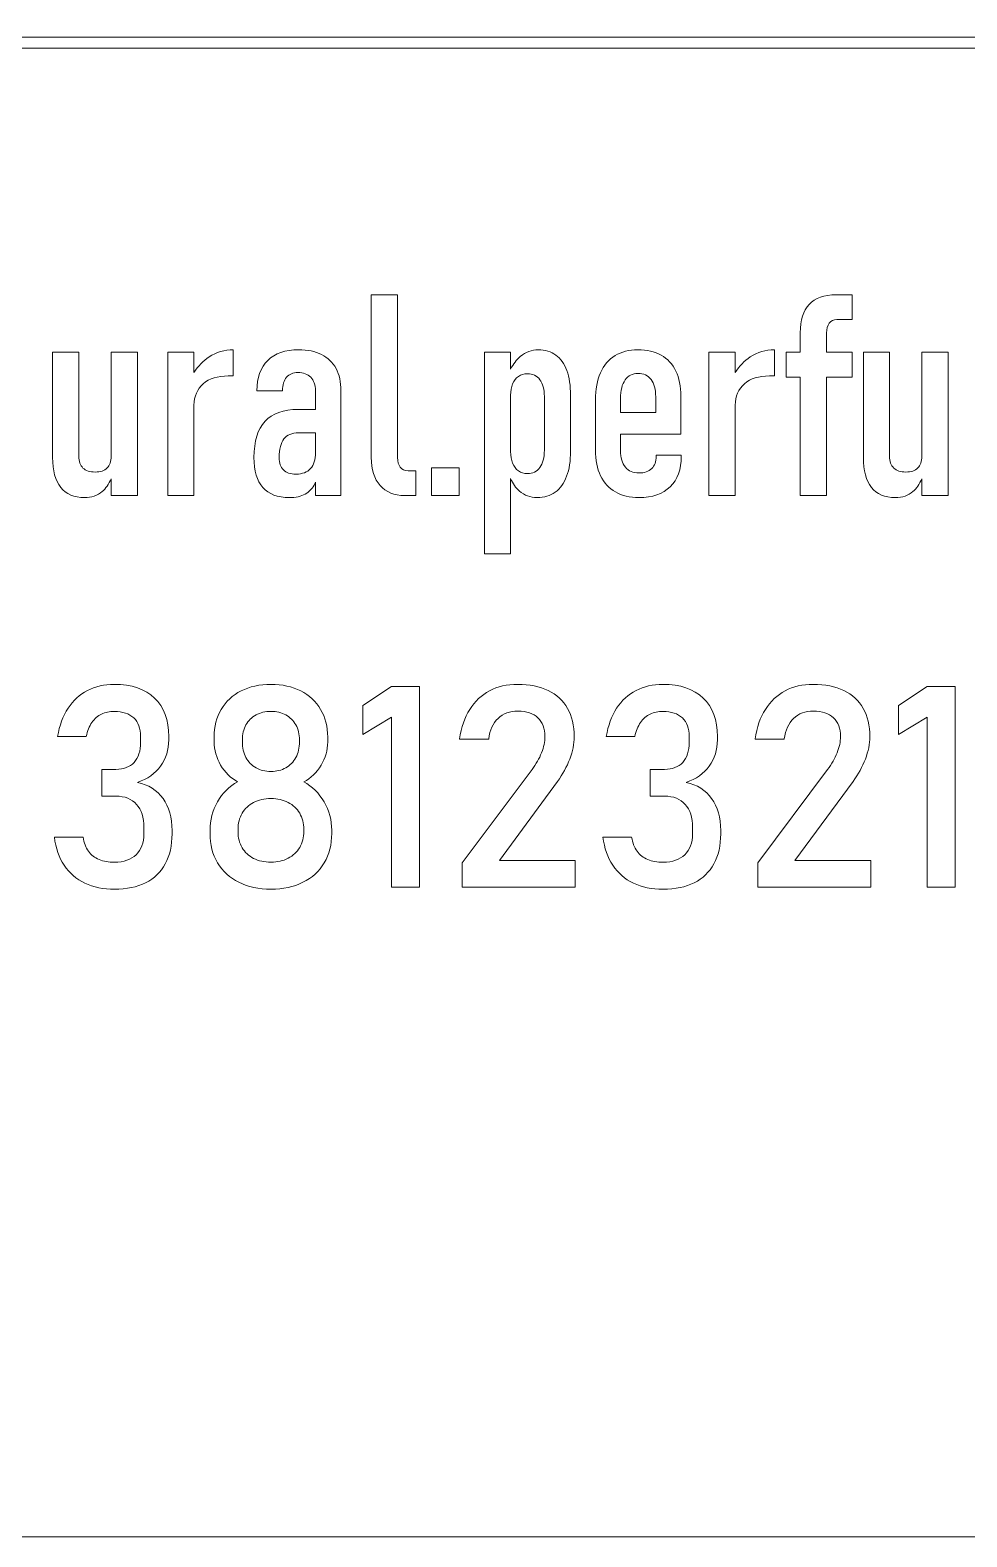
# Model space of a CAD drawing. Header units: millimetres. Extents: x -20 to 20, y -20 to 20.
# Drawn here: x 1.52 to 11.68, y -20 to -3.65 of the extents above; entities that cross this region are included whole.
import ezdxf

# ---------------------------------------------------------------- set-up
doc = ezdxf.new("R2010")
doc.units = ezdxf.units.MM
doc.header["$MEASUREMENT"] = 0
doc.layers.add('Layer 1', color=7, linetype='Continuous')

msp = doc.modelspace()

# ---------------------------------------------------------------- linework, layer by layer
at = {"layer": 'Layer 1', "color": 250, "lineweight": 9}
for points, knots in [([(17, 20), (17, 20), (-17, 20), (-17, 20), (-18.6523, 20), (-20, 18.6523), (-20, 17), (-20, 17), (-20, -17), (-20, -17), (-20, -18.6523), (-18.6523, -20), (-17, -20), (-17, -20), (17, -20), (17, -20), (18.6523, -20), (20, -18.6523), (20, -17), (20, -17), (20, 17), (20, 17), (20, 18.6523), (18.6523, 20), (17, 20)], [0, 0, 0, 0, 0.125, 0.125, 0.125, 0.25, 0.25, 0.25, 0.375, 0.375, 0.375, 0.5, 0.5, 0.5, 0.625, 0.625, 0.625, 0.75, 0.75, 0.75, 0.875, 0.875, 0.875, 1, 1, 1, 1]), ([(-8.4018, -3.8484), (-8.4348, -3.8484), (-8.4615, -3.8216), (-8.4615, -3.7887), (-8.4615, -3.7557), (-8.4348, -3.729), (-8.4018, -3.729), (-8.4018, -3.729), (17.0655, -3.729), (17.0655, -3.729), (17.0985, -3.729), (17.1252, -3.7557), (17.1252, -3.7887), (17.1252, -3.8216), (17.0985, -3.8484), (17.0655, -3.8484), (17.0655, -3.8484), (-8.4018, -3.8484), (-8.4018, -3.8484)], [0, 0, 0, 0, 0.1666667, 0.1666667, 0.1666667, 0.3333333, 0.3333333, 0.3333333, 0.5, 0.5, 0.5, 0.6666667, 0.6666667, 0.6666667, 0.8333333, 0.8333333, 0.8333333, 1, 1, 1, 1]), ([(5.5049, -8.2903), (5.5049, -8.3353), (5.5147, -8.3705), (5.5341, -8.3951), (5.5535, -8.4201), (5.5816, -8.4329), (5.6189, -8.4329), (5.6189, -8.4329), (5.7043, -8.4329), (5.7043, -8.4329), (5.7043, -8.4329), (5.7043, -8.7023), (5.7043, -8.7023), (5.7043, -8.7023), (5.5842, -8.7023), (5.5842, -8.7023), (5.4686, -8.7023), (5.3787, -8.6665), (5.3153, -8.5944), (5.2519, -8.5224), (5.2202, -8.4211), (5.2202, -8.2903), (5.2202, -8.2903), (5.2202, -6.5246), (5.2202, -6.5246), (5.2202, -6.5246), (5.5049, -6.5246), (5.5049, -6.5246), (5.5049, -6.5246), (5.5049, -8.2903), (5.5049, -8.2903)], [0, 0, 0, 0, 0.1, 0.1, 0.1, 0.2, 0.2, 0.2, 0.3, 0.3, 0.3, 0.4, 0.4, 0.4, 0.5, 0.5, 0.5, 0.6, 0.6, 0.6, 0.7, 0.7, 0.7, 0.8, 0.8, 0.8, 0.9, 0.9, 0.9, 1, 1, 1, 1]), ([(9.8741, -6.9366), (9.8741, -6.8006), (9.9063, -6.6984), (9.9708, -6.6289), (10.0352, -6.5593), (10.1323, -6.5246), (10.2621, -6.5246), (10.2621, -6.5246), (10.4385, -6.5246), (10.4385, -6.5246), (10.4385, -6.5246), (10.4385, -6.7945), (10.4385, -6.7945), (10.4385, -6.7945), (10.2708, -6.7945), (10.2708, -6.7945), (10.235, -6.7945), (10.2074, -6.8073), (10.1875, -6.8334), (10.1681, -6.8594), (10.1584, -6.8942), (10.1584, -6.9381), (10.1584, -6.9381), (10.1584, -7.1477), (10.1584, -7.1477), (10.1584, -7.1477), (10.4385, -7.1477), (10.4385, -7.1477), (10.4385, -7.1477), (10.4385, -7.4171), (10.4385, -7.4171), (10.4385, -7.4171), (10.1584, -7.4171), (10.1584, -7.4171), (10.1584, -7.4171), (10.1584, -8.7023), (10.1584, -8.7023), (10.1584, -8.7023), (9.8741, -8.7023), (9.8741, -8.7023), (9.8741, -8.7023), (9.8741, -7.4171), (9.8741, -7.4171), (9.8741, -7.4171), (9.7213, -7.4171), (9.7213, -7.4171), (9.7213, -7.4171), (9.7213, -7.1477), (9.7213, -7.1477), (9.7213, -7.1477), (9.8741, -7.1477), (9.8741, -7.1477), (9.8741, -7.1477), (9.8741, -6.9366), (9.8741, -6.9366)], [0, 0, 0, 0, 0.0555556, 0.0555556, 0.0555556, 0.1111111, 0.1111111, 0.1111111, 0.1666667, 0.1666667, 0.1666667, 0.2222222, 0.2222222, 0.2222222, 0.2777778, 0.2777778, 0.2777778, 0.3333333, 0.3333333, 0.3333333, 0.3888889, 0.3888889, 0.3888889, 0.4444444, 0.4444444, 0.4444444, 0.5, 0.5, 0.5, 0.5555556, 0.5555556, 0.5555556, 0.6111111, 0.6111111, 0.6111111, 0.6666667, 0.6666667, 0.6666667, 0.7222222, 0.7222222, 0.7222222, 0.7777778, 0.7777778, 0.7777778, 0.8333333, 0.8333333, 0.8333333, 0.8888889, 0.8888889, 0.8888889, 0.9444444, 0.9444444, 0.9444444, 1, 1, 1, 1]), ([(2.3973, -7.1477), (2.3973, -7.1477), (2.6821, -7.1477), (2.6821, -7.1477), (2.6821, -7.1477), (2.6821, -8.7023), (2.6821, -8.7023), (2.6821, -8.7023), (2.3973, -8.7023), (2.3973, -8.7023), (2.3973, -8.7023), (2.3973, -8.52), (2.3973, -8.52), (2.3719, -8.5798), (2.3395, -8.6265), (2.3002, -8.6599), (2.2491, -8.7028), (2.1857, -8.7248), (2.11, -8.7248), (1.995, -8.7248), (1.9086, -8.688), (1.8503, -8.6139), (1.7915, -8.5402), (1.7624, -8.4319), (1.7624, -8.2887), (1.7624, -8.2887), (1.7624, -7.1477), (1.7624, -7.1477), (1.7624, -7.1477), (2.0471, -7.1477), (2.0471, -7.1477), (2.0471, -7.1477), (2.0471, -8.277), (2.0471, -8.277), (2.0471, -8.3327), (2.062, -8.3751), (2.0921, -8.4043), (2.1218, -8.4334), (2.1657, -8.4477), (2.224, -8.4477), (2.2818, -8.4477), (2.3252, -8.4329), (2.3539, -8.4038), (2.3821, -8.375), (2.3964, -8.3324), (2.3973, -8.2763), (2.3973, -8.2763), (2.3973, -8.2735), (2.3973, -8.2735), (2.3973, -8.2735), (2.3973, -8.2708), (2.3973, -8.2708), (2.3973, -8.2708), (2.3973, -7.1477), (2.3973, -7.1477)], [0, 0, 0, 0, 0.0555556, 0.0555556, 0.0555556, 0.1111111, 0.1111111, 0.1111111, 0.1666667, 0.1666667, 0.1666667, 0.2222222, 0.2222222, 0.2222222, 0.2777778, 0.2777778, 0.2777778, 0.3333333, 0.3333333, 0.3333333, 0.3888889, 0.3888889, 0.3888889, 0.4444444, 0.4444444, 0.4444444, 0.5, 0.5, 0.5, 0.5555556, 0.5555556, 0.5555556, 0.6111111, 0.6111111, 0.6111111, 0.6666667, 0.6666667, 0.6666667, 0.7222222, 0.7222222, 0.7222222, 0.7777778, 0.7777778, 0.7777778, 0.8333333, 0.8333333, 0.8333333, 0.8888889, 0.8888889, 0.8888889, 0.9444444, 0.9444444, 0.9444444, 1, 1, 1, 1]), ([(3.0113, -7.1477), (3.0113, -7.1477), (3.296, -7.1477), (3.296, -7.1477), (3.296, -7.1477), (3.296, -7.3661), (3.296, -7.3661), (3.3415, -7.2973), (3.396, -7.2417), (3.4601, -7.1994), (3.5394, -7.1472), (3.6268, -7.1206), (3.7229, -7.1206), (3.7229, -7.1206), (3.7229, -7.1206), (3.7229, -7.1206), (3.7229, -7.1206), (3.7229, -7.4054), (3.7229, -7.4054), (3.7157, -7.4054), (3.7081, -7.4054), (3.6994, -7.4054), (3.6912, -7.4054), (3.681, -7.4054), (3.6687, -7.4054), (3.5532, -7.4054), (3.4627, -7.4335), (3.3973, -7.4897), (3.3318, -7.5465), (3.2981, -7.6242), (3.296, -7.7228), (3.296, -7.7228), (3.296, -8.7023), (3.296, -8.7023), (3.296, -8.7023), (3.0113, -8.7023), (3.0113, -8.7023), (3.0113, -8.7023), (3.0113, -7.1477), (3.0113, -7.1477)], [0, 0, 0, 0, 0.0769231, 0.0769231, 0.0769231, 0.1538462, 0.1538462, 0.1538462, 0.2307692, 0.2307692, 0.2307692, 0.3076923, 0.3076923, 0.3076923, 0.3846154, 0.3846154, 0.3846154, 0.4615385, 0.4615385, 0.4615385, 0.5384615, 0.5384615, 0.5384615, 0.6153846, 0.6153846, 0.6153846, 0.6923077, 0.6923077, 0.6923077, 0.7692308, 0.7692308, 0.7692308, 0.8461538, 0.8461538, 0.8461538, 0.9230769, 0.9230769, 0.9230769, 1, 1, 1, 1]), ([(4.6139, -7.5654), (4.6139, -7.5025), (4.597, -7.4539), (4.5638, -7.4197), (4.5301, -7.3849), (4.4836, -7.3681), (4.4238, -7.3681), (4.3706, -7.3681), (4.3297, -7.3849), (4.3, -7.4197), (4.2709, -7.4539), (4.2561, -7.5025), (4.2561, -7.5654), (4.2561, -7.5654), (3.979, -7.5654), (3.979, -7.5654), (3.979, -7.4238), (4.0184, -7.3144), (4.0971, -7.2367), (4.1763, -7.1595), (4.2873, -7.1206), (4.4314, -7.1206), (4.528, -7.1206), (4.6109, -7.138), (4.6799, -7.1733), (4.7489, -7.2081), (4.801, -7.2587), (4.8373, -7.3251), (4.8731, -7.3916), (4.891, -7.4718), (4.891, -7.5654), (4.891, -7.5654), (4.891, -8.7023), (4.891, -8.7023), (4.891, -8.7023), (4.6139, -8.7023), (4.6139, -8.7023), (4.6139, -8.7023), (4.6139, -8.5586), (4.6139, -8.5586), (4.6139, -8.5586), (4.6088, -8.5704), (4.6088, -8.5704), (4.5853, -8.6226), (4.5505, -8.6609), (4.504, -8.6865), (4.4575, -8.712), (4.3997, -8.7248), (4.3307, -8.7248), (4.2029, -8.7248), (4.1073, -8.6885), (4.0434, -8.6164), (3.9795, -8.5438), (3.9473, -8.4349), (3.9473, -8.2887), (3.9473, -8.1144), (3.9872, -7.9836), (4.0674, -7.8972), (4.1472, -7.8108), (4.2673, -7.7678), (4.4284, -7.7678), (4.4284, -7.7678), (4.6139, -7.7678), (4.6139, -7.7678), (4.6139, -7.7678), (4.6139, -7.5654), (4.6139, -7.5654)], [0, 0, 0, 0, 0.0454545, 0.0454545, 0.0454545, 0.0909091, 0.0909091, 0.0909091, 0.1363636, 0.1363636, 0.1363636, 0.1818182, 0.1818182, 0.1818182, 0.2272727, 0.2272727, 0.2272727, 0.2727273, 0.2727273, 0.2727273, 0.3181818, 0.3181818, 0.3181818, 0.3636364, 0.3636364, 0.3636364, 0.4090909, 0.4090909, 0.4090909, 0.4545455, 0.4545455, 0.4545455, 0.5, 0.5, 0.5, 0.5454545, 0.5454545, 0.5454545, 0.5909091, 0.5909091, 0.5909091, 0.6363636, 0.6363636, 0.6363636, 0.6818182, 0.6818182, 0.6818182, 0.7272727, 0.7272727, 0.7272727, 0.7727273, 0.7727273, 0.7727273, 0.8181818, 0.8181818, 0.8181818, 0.8636364, 0.8636364, 0.8636364, 0.9090909, 0.9090909, 0.9090909, 0.9545455, 0.9545455, 0.9545455, 1, 1, 1, 1]), ([(6.4471, -7.1477), (6.4471, -7.1477), (6.7318, -7.1477), (6.7318, -7.1477), (6.7318, -7.1477), (6.7318, -7.3311), (6.7318, -7.3311), (6.7601, -7.2753), (6.795, -7.2299), (6.8366, -7.1948), (6.8954, -7.1457), (6.9609, -7.1206), (7.0329, -7.1206), (7.1066, -7.1206), (7.1699, -7.1401), (7.2221, -7.1784), (7.2747, -7.2168), (7.3146, -7.273), (7.3412, -7.3471), (7.3683, -7.4207), (7.3816, -7.5102), (7.3816, -7.615), (7.3816, -7.615), (7.3816, -8.2218), (7.3816, -8.2218), (7.3816, -8.3276), (7.3678, -8.4181), (7.3392, -8.4932), (7.3105, -8.5689), (7.2696, -8.6261), (7.2154, -8.6655), (7.1618, -8.7049), (7.0963, -8.7248), (7.0191, -8.7248), (6.9455, -8.7248), (6.8811, -8.7013), (6.8269, -8.6542), (6.7863, -8.6193), (6.7548, -8.5747), (6.7318, -8.5195), (6.7318, -8.5195), (6.7318, -9.3341), (6.7318, -9.3341), (6.7318, -9.3341), (6.4471, -9.3341), (6.4471, -9.3341), (6.4471, -9.3341), (6.4471, -7.1477), (6.4471, -7.1477)], [0, 0, 0, 0, 0.0625, 0.0625, 0.0625, 0.125, 0.125, 0.125, 0.1875, 0.1875, 0.1875, 0.25, 0.25, 0.25, 0.3125, 0.3125, 0.3125, 0.375, 0.375, 0.375, 0.4375, 0.4375, 0.4375, 0.5, 0.5, 0.5, 0.5625, 0.5625, 0.5625, 0.625, 0.625, 0.625, 0.6875, 0.6875, 0.6875, 0.75, 0.75, 0.75, 0.8125, 0.8125, 0.8125, 0.875, 0.875, 0.875, 0.9375, 0.9375, 0.9375, 1, 1, 1, 1]), ([(8.1243, -8.7248), (8.0246, -8.7248), (7.9398, -8.7043), (7.8692, -8.664), (7.7987, -8.6236), (7.745, -8.5648), (7.7077, -8.4881), (7.6699, -8.4114), (7.6515, -8.3184), (7.6515, -8.2095), (7.6515, -8.2095), (7.6515, -7.6661), (7.6515, -7.6661), (7.6515, -7.5511), (7.6693, -7.4529), (7.7062, -7.3711), (7.7425, -7.2888), (7.7951, -7.227), (7.8641, -7.1845), (7.9326, -7.1421), (8.0159, -7.1206), (8.1126, -7.1206), (8.2102, -7.1206), (8.294, -7.1406), (8.3641, -7.1799), (8.4341, -7.2193), (8.4873, -7.2766), (8.5236, -7.3522), (8.5604, -7.4274), (8.5783, -7.5189), (8.5783, -7.6257), (8.5783, -7.6257), (8.5783, -8.0357), (8.5783, -8.0357), (8.5783, -8.0357), (7.9239, -8.0357), (7.9239, -8.0357), (7.9239, -8.0357), (7.9239, -8.2172), (7.9239, -8.2172), (7.9239, -8.2928), (7.9413, -8.3521), (7.9761, -8.3946), (8.0113, -8.437), (8.0604, -8.4579), (8.1243, -8.4579), (8.1836, -8.4579), (8.2291, -8.4426), (8.2618, -8.4109), (8.294, -8.3797), (8.3104, -8.3347), (8.3104, -8.277), (8.3104, -8.277), (8.3104, -8.2662), (8.3104, -8.2662), (8.3104, -8.2662), (8.5829, -8.2662), (8.5829, -8.2662), (8.5829, -8.2662), (8.5829, -8.277), (8.5829, -8.277), (8.5829, -8.4196), (8.543, -8.53), (8.4632, -8.6077), (8.383, -8.6859), (8.2705, -8.7248), (8.1243, -8.7248)], [0, 0, 0, 0, 0.0454545, 0.0454545, 0.0454545, 0.0909091, 0.0909091, 0.0909091, 0.1363636, 0.1363636, 0.1363636, 0.1818182, 0.1818182, 0.1818182, 0.2272727, 0.2272727, 0.2272727, 0.2727273, 0.2727273, 0.2727273, 0.3181818, 0.3181818, 0.3181818, 0.3636364, 0.3636364, 0.3636364, 0.4090909, 0.4090909, 0.4090909, 0.4545455, 0.4545455, 0.4545455, 0.5, 0.5, 0.5, 0.5454545, 0.5454545, 0.5454545, 0.5909091, 0.5909091, 0.5909091, 0.6363636, 0.6363636, 0.6363636, 0.6818182, 0.6818182, 0.6818182, 0.7272727, 0.7272727, 0.7272727, 0.7727273, 0.7727273, 0.7727273, 0.8181818, 0.8181818, 0.8181818, 0.8636364, 0.8636364, 0.8636364, 0.9090909, 0.9090909, 0.9090909, 0.9545455, 0.9545455, 0.9545455, 1, 1, 1, 1]), ([(8.8824, -7.1477), (8.8824, -7.1477), (9.1671, -7.1477), (9.1671, -7.1477), (9.1671, -7.1477), (9.1671, -7.3661), (9.1671, -7.3661), (9.2126, -7.2973), (9.2671, -7.2417), (9.3312, -7.1994), (9.4105, -7.1472), (9.4979, -7.1206), (9.594, -7.1206), (9.594, -7.1206), (9.594, -7.1206), (9.594, -7.1206), (9.594, -7.1206), (9.594, -7.4054), (9.594, -7.4054), (9.5868, -7.4054), (9.5792, -7.4054), (9.5705, -7.4054), (9.5623, -7.4054), (9.5521, -7.4054), (9.5398, -7.4054), (9.4243, -7.4054), (9.3338, -7.4335), (9.2684, -7.4897), (9.2029, -7.5465), (9.1692, -7.6242), (9.1671, -7.7228), (9.1671, -7.7228), (9.1671, -8.7023), (9.1671, -8.7023), (9.1671, -8.7023), (8.8824, -8.7023), (8.8824, -8.7023), (8.8824, -8.7023), (8.8824, -7.1477), (8.8824, -7.1477)], [0, 0, 0, 0, 0.0769231, 0.0769231, 0.0769231, 0.1538462, 0.1538462, 0.1538462, 0.2307692, 0.2307692, 0.2307692, 0.3076923, 0.3076923, 0.3076923, 0.3846154, 0.3846154, 0.3846154, 0.4615385, 0.4615385, 0.4615385, 0.5384615, 0.5384615, 0.5384615, 0.6153846, 0.6153846, 0.6153846, 0.6923077, 0.6923077, 0.6923077, 0.7692308, 0.7692308, 0.7692308, 0.8461538, 0.8461538, 0.8461538, 0.9230769, 0.9230769, 0.9230769, 1, 1, 1, 1]), ([(11.193, -7.1477), (11.193, -7.1477), (11.4778, -7.1477), (11.4778, -7.1477), (11.4778, -7.1477), (11.4778, -8.7023), (11.4778, -8.7023), (11.4778, -8.7023), (11.193, -8.7023), (11.193, -8.7023), (11.193, -8.7023), (11.193, -8.52), (11.193, -8.52), (11.1676, -8.5798), (11.1352, -8.6265), (11.0959, -8.6599), (11.0448, -8.7028), (10.9814, -8.7248), (10.9057, -8.7248), (10.7907, -8.7248), (10.7043, -8.688), (10.646, -8.6139), (10.5872, -8.5402), (10.5581, -8.4319), (10.5581, -8.2887), (10.5581, -8.2887), (10.5581, -7.1477), (10.5581, -7.1477), (10.5581, -7.1477), (10.8428, -7.1477), (10.8428, -7.1477), (10.8428, -7.1477), (10.8428, -8.277), (10.8428, -8.277), (10.8428, -8.3327), (10.8577, -8.3751), (10.8878, -8.4043), (10.9175, -8.4334), (10.9614, -8.4477), (11.0197, -8.4477), (11.0775, -8.4477), (11.1209, -8.4329), (11.1496, -8.4038), (11.1778, -8.375), (11.1921, -8.3324), (11.193, -8.2763), (11.193, -8.2763), (11.193, -8.2735), (11.193, -8.2735), (11.193, -8.2735), (11.193, -8.2708), (11.193, -8.2708), (11.193, -8.2708), (11.193, -7.1477), (11.193, -7.1477)], [0, 0, 0, 0, 0.0555556, 0.0555556, 0.0555556, 0.1111111, 0.1111111, 0.1111111, 0.1666667, 0.1666667, 0.1666667, 0.2222222, 0.2222222, 0.2222222, 0.2777778, 0.2777778, 0.2777778, 0.3333333, 0.3333333, 0.3333333, 0.3888889, 0.3888889, 0.3888889, 0.4444444, 0.4444444, 0.4444444, 0.5, 0.5, 0.5, 0.5555556, 0.5555556, 0.5555556, 0.6111111, 0.6111111, 0.6111111, 0.6666667, 0.6666667, 0.6666667, 0.7222222, 0.7222222, 0.7222222, 0.7777778, 0.7777778, 0.7777778, 0.8333333, 0.8333333, 0.8333333, 0.8888889, 0.8888889, 0.8888889, 0.9444444, 0.9444444, 0.9444444, 1, 1, 1, 1]), ([(6.7318, -7.6141), (6.7318, -7.6141), (6.7318, -7.6164), (6.7318, -7.6164), (6.7318, -7.6164), (6.7318, -7.6188), (6.7318, -7.6188), (6.7318, -7.6188), (6.7318, -7.6211), (6.7318, -7.6211), (6.7318, -7.6211), (6.7318, -8.2172), (6.7318, -8.2172), (6.7318, -8.2172), (6.7318, -8.2196), (6.7318, -8.2196), (6.7318, -8.2196), (6.7318, -8.222), (6.7318, -8.222), (6.7318, -8.222), (6.7318, -8.2244), (6.7318, -8.2244), (6.7324, -8.273), (6.7396, -8.3151), (6.7533, -8.3506), (6.7681, -8.3874), (6.7891, -8.4155), (6.8162, -8.4349), (6.8438, -8.4544), (6.8765, -8.4641), (6.9143, -8.4641), (6.9716, -8.4641), (7.0161, -8.4421), (7.0488, -8.3976), (7.081, -8.3532), (7.0974, -8.2908), (7.0974, -8.211), (7.0974, -8.211), (7.0974, -7.6267), (7.0974, -7.6267), (7.0974, -7.5501), (7.081, -7.4897), (7.0488, -7.4463), (7.0161, -7.4028), (6.9716, -7.3814), (6.9143, -7.3814), (6.8765, -7.3814), (6.8438, -7.3911), (6.8162, -7.41), (6.7891, -7.4289), (6.7681, -7.456), (6.7533, -7.4923), (6.7397, -7.5264), (6.7325, -7.567), (6.7318, -7.6141)], [0, 0, 0, 0, 0.0555556, 0.0555556, 0.0555556, 0.1111111, 0.1111111, 0.1111111, 0.1666667, 0.1666667, 0.1666667, 0.2222222, 0.2222222, 0.2222222, 0.2777778, 0.2777778, 0.2777778, 0.3333333, 0.3333333, 0.3333333, 0.3888889, 0.3888889, 0.3888889, 0.4444444, 0.4444444, 0.4444444, 0.5, 0.5, 0.5, 0.5555556, 0.5555556, 0.5555556, 0.6111111, 0.6111111, 0.6111111, 0.6666667, 0.6666667, 0.6666667, 0.7222222, 0.7222222, 0.7222222, 0.7777778, 0.7777778, 0.7777778, 0.8333333, 0.8333333, 0.8333333, 0.8888889, 0.8888889, 0.8888889, 0.9444444, 0.9444444, 0.9444444, 1, 1, 1, 1]), ([(7.9239, -7.8005), (7.9239, -7.8005), (8.3058, -7.8005), (8.3058, -7.8005), (8.3058, -7.8005), (8.3058, -7.6313), (8.3058, -7.6313), (8.3058, -7.5506), (8.2889, -7.4882), (8.2557, -7.4442), (8.222, -7.4003), (8.1744, -7.3783), (8.1126, -7.3783), (8.0527, -7.3783), (8.0062, -7.4018), (7.9735, -7.4488), (7.9403, -7.4959), (7.9239, -7.5628), (7.9239, -7.6492), (7.9239, -7.6492), (7.9239, -7.8005), (7.9239, -7.8005)], [0, 0, 0, 0, 0.1428571, 0.1428571, 0.1428571, 0.2857143, 0.2857143, 0.2857143, 0.4285714, 0.4285714, 0.4285714, 0.5714286, 0.5714286, 0.5714286, 0.7142857, 0.7142857, 0.7142857, 0.8571429, 0.8571429, 0.8571429, 1, 1, 1, 1]), ([(4.6139, -8.2372), (4.6139, -8.2372), (4.6139, -8.2335), (4.6139, -8.2335), (4.6139, -8.2335), (4.6139, -8.0224), (4.6139, -8.0224), (4.6139, -8.0224), (4.4299, -8.0224), (4.4299, -8.0224), (4.3599, -8.0224), (4.3072, -8.0444), (4.2724, -8.0889), (4.2377, -8.1333), (4.2203, -8.2003), (4.2203, -8.2887), (4.2203, -8.3501), (4.2351, -8.3951), (4.2658, -8.4252), (4.296, -8.4554), (4.342, -8.4702), (4.4028, -8.4702), (4.4738, -8.4702), (4.5265, -8.4503), (4.5613, -8.4109), (4.5959, -8.3722), (4.6134, -8.3141), (4.6139, -8.2372)], [0, 0, 0, 0, 0.1111111, 0.1111111, 0.1111111, 0.2222222, 0.2222222, 0.2222222, 0.3333333, 0.3333333, 0.3333333, 0.4444444, 0.4444444, 0.4444444, 0.5555556, 0.5555556, 0.5555556, 0.6666667, 0.6666667, 0.6666667, 0.7777778, 0.7777778, 0.7777778, 0.8888889, 0.8888889, 0.8888889, 1, 1, 1, 1]), ([(5.8735, -8.4027), (5.8735, -8.4027), (6.1731, -8.4027), (6.1731, -8.4027), (6.1731, -8.4027), (6.1731, -8.7023), (6.1731, -8.7023), (6.1731, -8.7023), (5.8735, -8.7023), (5.8735, -8.7023), (5.8735, -8.7023), (5.8735, -8.4027), (5.8735, -8.4027)], [0, 0, 0, 0, 0.25, 0.25, 0.25, 0.5, 0.5, 0.5, 0.75, 0.75, 0.75, 1, 1, 1, 1]), ([(2.4342, -12.9739), (2.3125, -12.9739), (2.2051, -12.9514), (2.1121, -12.9074), (2.0191, -12.863), (1.9444, -12.7986), (1.8882, -12.7142), (1.832, -12.6299), (1.7962, -12.5281), (1.7814, -12.409), (1.7814, -12.409), (2.0927, -12.409), (2.0927, -12.409), (2.1019, -12.4714), (2.1213, -12.522), (2.151, -12.5619), (2.1811, -12.6017), (2.22, -12.6319), (2.267, -12.6513), (2.3145, -12.6708), (2.3703, -12.6805), (2.4342, -12.6805), (2.5349, -12.6805), (2.6136, -12.6534), (2.6693, -12.5997), (2.725, -12.5455), (2.7531, -12.4698), (2.7531, -12.3717), (2.7531, -12.3717), (2.7531, -12.3058), (2.7531, -12.3058), (2.7531, -12.1969), (2.7266, -12.113), (2.6739, -12.0537), (2.6207, -11.9939), (2.5461, -11.9643), (2.449, -11.9643), (2.449, -11.9643), (2.2951, -11.9643), (2.2951, -11.9643), (2.2951, -11.9643), (2.2951, -11.6739), (2.2951, -11.6739), (2.2951, -11.6739), (2.449, -11.6739), (2.449, -11.6739), (2.5338, -11.6739), (2.5998, -11.6484), (2.6468, -11.5977), (2.6938, -11.5466), (2.7174, -11.4745), (2.7174, -11.382), (2.7174, -11.382), (2.7174, -11.3145), (2.7174, -11.3145), (2.7174, -11.2287), (2.6923, -11.1622), (2.6432, -11.1152), (2.5937, -11.0681), (2.5236, -11.0451), (2.4326, -11.0451), (2.381, -11.0451), (2.3345, -11.0548), (2.2936, -11.0743), (2.2527, -11.0937), (2.2179, -11.1233), (2.1893, -11.1637), (2.1607, -11.2046), (2.1402, -11.2552), (2.1269, -11.3161), (2.1269, -11.3161), (1.8171, -11.3161), (1.8171, -11.3161), (1.8371, -11.197), (1.8749, -11.0952), (1.9301, -11.0104), (1.9858, -10.9255), (2.0559, -10.8611), (2.1407, -10.8171), (2.2256, -10.7732), (2.3227, -10.7512), (2.4326, -10.7512), (2.6202, -10.7512), (2.7654, -10.8008), (2.8687, -10.8994), (2.9714, -10.9986), (3.0226, -11.1377), (3.0226, -11.3176), (3.0226, -11.3176), (3.0226, -11.3534), (3.0226, -11.3534), (3.0226, -11.4623), (2.9934, -11.5568), (2.9346, -11.6381), (2.8753, -11.7189), (2.792, -11.7777), (2.6841, -11.8145), (2.8032, -11.8406), (2.8953, -11.8988), (2.9607, -11.9898), (3.0261, -12.0808), (3.0588, -12.1964), (3.0588, -12.3374), (3.0588, -12.3374), (3.0588, -12.3732), (3.0588, -12.3732), (3.0588, -12.5), (3.0343, -12.6084), (2.9852, -12.6984), (2.9362, -12.7883), (2.8651, -12.8563), (2.7721, -12.9033), (2.6785, -12.9504), (2.566, -12.9739), (2.4342, -12.9739)], [0, 0, 0, 0, 0.0263158, 0.0263158, 0.0263158, 0.0526316, 0.0526316, 0.0526316, 0.0789474, 0.0789474, 0.0789474, 0.1052632, 0.1052632, 0.1052632, 0.1315789, 0.1315789, 0.1315789, 0.1578947, 0.1578947, 0.1578947, 0.1842105, 0.1842105, 0.1842105, 0.2105263, 0.2105263, 0.2105263, 0.2368421, 0.2368421, 0.2368421, 0.2631579, 0.2631579, 0.2631579, 0.2894737, 0.2894737, 0.2894737, 0.3157895, 0.3157895, 0.3157895, 0.3421053, 0.3421053, 0.3421053, 0.3684211, 0.3684211, 0.3684211, 0.3947368, 0.3947368, 0.3947368, 0.4210526, 0.4210526, 0.4210526, 0.4473684, 0.4473684, 0.4473684, 0.4736842, 0.4736842, 0.4736842, 0.5, 0.5, 0.5, 0.5263158, 0.5263158, 0.5263158, 0.5526316, 0.5526316, 0.5526316, 0.5789474, 0.5789474, 0.5789474, 0.6052632, 0.6052632, 0.6052632, 0.6315789, 0.6315789, 0.6315789, 0.6578947, 0.6578947, 0.6578947, 0.6842105, 0.6842105, 0.6842105, 0.7105263, 0.7105263, 0.7105263, 0.7368421, 0.7368421, 0.7368421, 0.7631579, 0.7631579, 0.7631579, 0.7894737, 0.7894737, 0.7894737, 0.8157895, 0.8157895, 0.8157895, 0.8421053, 0.8421053, 0.8421053, 0.8684211, 0.8684211, 0.8684211, 0.8947368, 0.8947368, 0.8947368, 0.9210526, 0.9210526, 0.9210526, 0.9473684, 0.9473684, 0.9473684, 0.9736842, 0.9736842, 0.9736842, 1, 1, 1, 1]), ([(4.1313, -12.9739), (3.9994, -12.9739), (3.8834, -12.9488), (3.7837, -12.8987), (3.684, -12.8492), (3.6068, -12.7786), (3.5521, -12.6871), (3.4979, -12.5956), (3.4708, -12.4898), (3.4708, -12.3686), (3.4708, -12.3686), (3.4708, -12.3328), (3.4708, -12.3328), (3.4708, -12.224), (3.4979, -12.1217), (3.5521, -12.0256), (3.6068, -11.93), (3.6794, -11.8574), (3.7699, -11.8089), (3.6932, -11.7669), (3.6314, -11.7061), (3.5853, -11.6269), (3.5388, -11.5471), (3.5153, -11.4638), (3.5153, -11.3759), (3.5153, -11.3759), (3.5153, -11.3232), (3.5153, -11.3232), (3.5153, -11.2097), (3.5409, -11.1095), (3.592, -11.0232), (3.6426, -10.9368), (3.7147, -10.8698), (3.8077, -10.8223), (3.9002, -10.7752), (4.0081, -10.7512), (4.1313, -10.7512), (4.254, -10.7512), (4.3619, -10.7752), (4.4544, -10.8223), (4.5474, -10.8698), (4.6195, -10.9368), (4.6701, -11.0232), (4.7212, -11.1095), (4.7468, -11.2097), (4.7468, -11.3232), (4.7468, -11.3232), (4.7468, -11.3759), (4.7468, -11.3759), (4.7468, -11.4659), (4.7228, -11.5502), (4.6752, -11.6289), (4.6282, -11.7077), (4.5653, -11.768), (4.4876, -11.8089), (4.5791, -11.8585), (4.6527, -11.931), (4.7085, -12.0266), (4.7637, -12.1217), (4.7913, -12.224), (4.7913, -12.3328), (4.7913, -12.3328), (4.7913, -12.3686), (4.7913, -12.3686), (4.7913, -12.4898), (4.7642, -12.5956), (4.71, -12.6871), (4.6553, -12.7786), (4.5786, -12.8492), (4.4784, -12.8987), (4.3787, -12.9488), (4.2627, -12.9739), (4.1313, -12.9739)], [0, 0, 0, 0, 0.0416667, 0.0416667, 0.0416667, 0.0833333, 0.0833333, 0.0833333, 0.125, 0.125, 0.125, 0.1666667, 0.1666667, 0.1666667, 0.2083333, 0.2083333, 0.2083333, 0.25, 0.25, 0.25, 0.2916667, 0.2916667, 0.2916667, 0.3333333, 0.3333333, 0.3333333, 0.375, 0.375, 0.375, 0.4166667, 0.4166667, 0.4166667, 0.4583333, 0.4583333, 0.4583333, 0.5, 0.5, 0.5, 0.5416667, 0.5416667, 0.5416667, 0.5833333, 0.5833333, 0.5833333, 0.625, 0.625, 0.625, 0.6666667, 0.6666667, 0.6666667, 0.7083333, 0.7083333, 0.7083333, 0.75, 0.75, 0.75, 0.7916667, 0.7916667, 0.7916667, 0.8333333, 0.8333333, 0.8333333, 0.875, 0.875, 0.875, 0.9166667, 0.9166667, 0.9166667, 0.9583333, 0.9583333, 0.9583333, 1, 1, 1, 1]), ([(5.7441, -12.9514), (5.7441, -12.9514), (5.4384, -12.9514), (5.4384, -12.9514), (5.4384, -12.9514), (5.4384, -11.1065), (5.4384, -11.1065), (5.4384, -11.1065), (5.1287, -11.2966), (5.1287, -11.2966), (5.1287, -11.2966), (5.1287, -10.9807), (5.1287, -10.9807), (5.1287, -10.9807), (5.4384, -10.7737), (5.4384, -10.7737), (5.4384, -10.7737), (5.7441, -10.7737), (5.7441, -10.7737), (5.7441, -10.7737), (5.7441, -12.9514), (5.7441, -12.9514)], [0, 0, 0, 0, 0.1428571, 0.1428571, 0.1428571, 0.2857143, 0.2857143, 0.2857143, 0.4285714, 0.4285714, 0.4285714, 0.5714286, 0.5714286, 0.5714286, 0.7142857, 0.7142857, 0.7142857, 0.8571429, 0.8571429, 0.8571429, 1, 1, 1, 1]), ([(6.2052, -12.6861), (6.2052, -12.6861), (6.9643, -11.6739), (6.9643, -11.6739), (7.0083, -11.6161), (7.0425, -11.5558), (7.0671, -11.4935), (7.0916, -11.4311), (7.1039, -11.3728), (7.1039, -11.3191), (7.1039, -11.3191), (7.1039, -11.3161), (7.1039, -11.3161), (7.1039, -11.2292), (7.0783, -11.1617), (7.0272, -11.1136), (6.9766, -11.0661), (6.904, -11.0421), (6.8105, -11.0421), (6.7215, -11.0421), (6.6494, -11.0681), (6.5947, -11.1203), (6.5395, -11.1729), (6.5063, -11.2471), (6.494, -11.3432), (6.494, -11.3432), (6.494, -11.3442), (6.494, -11.3442), (6.494, -11.3442), (6.1781, -11.3442), (6.1781, -11.3442), (6.1781, -11.3442), (6.1781, -11.3432), (6.1781, -11.3432), (6.196, -11.2179), (6.2328, -11.1116), (6.2885, -11.0232), (6.3437, -10.9347), (6.4153, -10.8672), (6.5032, -10.8212), (6.5912, -10.7747), (6.6924, -10.7512), (6.8074, -10.7512), (6.9372, -10.7512), (7.0477, -10.7737), (7.1397, -10.8182), (7.2317, -10.8626), (7.3017, -10.927), (7.3493, -11.0119), (7.3973, -11.0968), (7.4213, -11.199), (7.4213, -11.3191), (7.4213, -11.3191), (7.4213, -11.3207), (7.4213, -11.3207), (7.4213, -11.3974), (7.4055, -11.4776), (7.3733, -11.5614), (7.3416, -11.6453), (7.2971, -11.7266), (7.2399, -11.8043), (7.2399, -11.8043), (6.6096, -12.661), (6.6096, -12.661), (6.6096, -12.661), (7.4331, -12.661), (7.4331, -12.661), (7.4331, -12.661), (7.4331, -12.9514), (7.4331, -12.9514), (7.4331, -12.9514), (6.2052, -12.9514), (6.2052, -12.9514), (6.2052, -12.9514), (6.2052, -12.6861), (6.2052, -12.6861)], [0, 0, 0, 0, 0.04, 0.04, 0.04, 0.08, 0.08, 0.08, 0.12, 0.12, 0.12, 0.16, 0.16, 0.16, 0.2, 0.2, 0.2, 0.24, 0.24, 0.24, 0.28, 0.28, 0.28, 0.32, 0.32, 0.32, 0.36, 0.36, 0.36, 0.4, 0.4, 0.4, 0.44, 0.44, 0.44, 0.48, 0.48, 0.48, 0.52, 0.52, 0.52, 0.56, 0.56, 0.56, 0.6, 0.6, 0.6, 0.64, 0.64, 0.64, 0.68, 0.68, 0.68, 0.72, 0.72, 0.72, 0.76, 0.76, 0.76, 0.8, 0.8, 0.8, 0.84, 0.84, 0.84, 0.88, 0.88, 0.88, 0.92, 0.92, 0.92, 0.96, 0.96, 0.96, 1, 1, 1, 1]), ([(8.386, -12.9739), (8.2643, -12.9739), (8.1569, -12.9514), (8.0639, -12.9074), (7.9709, -12.863), (7.8962, -12.7986), (7.84, -12.7142), (7.7838, -12.6299), (7.748, -12.5281), (7.7332, -12.409), (7.7332, -12.409), (8.0445, -12.409), (8.0445, -12.409), (8.0537, -12.4714), (8.0731, -12.522), (8.1028, -12.5619), (8.1329, -12.6017), (8.1718, -12.6319), (8.2188, -12.6513), (8.2663, -12.6708), (8.3221, -12.6805), (8.386, -12.6805), (8.4867, -12.6805), (8.5654, -12.6534), (8.6211, -12.5997), (8.6768, -12.5455), (8.7049, -12.4698), (8.7049, -12.3717), (8.7049, -12.3717), (8.7049, -12.3058), (8.7049, -12.3058), (8.7049, -12.1969), (8.6784, -12.113), (8.6257, -12.0537), (8.5725, -11.9939), (8.4979, -11.9643), (8.4008, -11.9643), (8.4008, -11.9643), (8.2469, -11.9643), (8.2469, -11.9643), (8.2469, -11.9643), (8.2469, -11.6739), (8.2469, -11.6739), (8.2469, -11.6739), (8.4008, -11.6739), (8.4008, -11.6739), (8.4856, -11.6739), (8.5516, -11.6484), (8.5986, -11.5977), (8.6456, -11.5466), (8.6692, -11.4745), (8.6692, -11.382), (8.6692, -11.382), (8.6692, -11.3145), (8.6692, -11.3145), (8.6692, -11.2287), (8.6441, -11.1622), (8.595, -11.1152), (8.5455, -11.0681), (8.4754, -11.0451), (8.3844, -11.0451), (8.3328, -11.0451), (8.2863, -11.0548), (8.2454, -11.0743), (8.2045, -11.0937), (8.1697, -11.1233), (8.1411, -11.1637), (8.1125, -11.2046), (8.092, -11.2552), (8.0787, -11.3161), (8.0787, -11.3161), (7.7689, -11.3161), (7.7689, -11.3161), (7.7889, -11.197), (7.8267, -11.0952), (7.8819, -11.0104), (7.9376, -10.9255), (8.0077, -10.8611), (8.0925, -10.8171), (8.1774, -10.7732), (8.2745, -10.7512), (8.3844, -10.7512), (8.572, -10.7512), (8.7172, -10.8008), (8.8205, -10.8994), (8.9232, -10.9986), (8.9744, -11.1377), (8.9744, -11.3176), (8.9744, -11.3176), (8.9744, -11.3534), (8.9744, -11.3534), (8.9744, -11.4623), (8.9452, -11.5568), (8.8864, -11.6381), (8.8271, -11.7189), (8.7438, -11.7777), (8.6359, -11.8145), (8.755, -11.8406), (8.8471, -11.8988), (8.9125, -11.9898), (8.9779, -12.0808), (9.0106, -12.1964), (9.0106, -12.3374), (9.0106, -12.3374), (9.0106, -12.3732), (9.0106, -12.3732), (9.0106, -12.5), (8.9861, -12.6084), (8.937, -12.6984), (8.888, -12.7883), (8.8169, -12.8563), (8.7239, -12.9033), (8.6303, -12.9504), (8.5178, -12.9739), (8.386, -12.9739)], [0, 0, 0, 0, 0.0263158, 0.0263158, 0.0263158, 0.0526316, 0.0526316, 0.0526316, 0.0789474, 0.0789474, 0.0789474, 0.1052632, 0.1052632, 0.1052632, 0.1315789, 0.1315789, 0.1315789, 0.1578947, 0.1578947, 0.1578947, 0.1842105, 0.1842105, 0.1842105, 0.2105263, 0.2105263, 0.2105263, 0.2368421, 0.2368421, 0.2368421, 0.2631579, 0.2631579, 0.2631579, 0.2894737, 0.2894737, 0.2894737, 0.3157895, 0.3157895, 0.3157895, 0.3421053, 0.3421053, 0.3421053, 0.3684211, 0.3684211, 0.3684211, 0.3947368, 0.3947368, 0.3947368, 0.4210526, 0.4210526, 0.4210526, 0.4473684, 0.4473684, 0.4473684, 0.4736842, 0.4736842, 0.4736842, 0.5, 0.5, 0.5, 0.5263158, 0.5263158, 0.5263158, 0.5526316, 0.5526316, 0.5526316, 0.5789474, 0.5789474, 0.5789474, 0.6052632, 0.6052632, 0.6052632, 0.6315789, 0.6315789, 0.6315789, 0.6578947, 0.6578947, 0.6578947, 0.6842105, 0.6842105, 0.6842105, 0.7105263, 0.7105263, 0.7105263, 0.7368421, 0.7368421, 0.7368421, 0.7631579, 0.7631579, 0.7631579, 0.7894737, 0.7894737, 0.7894737, 0.8157895, 0.8157895, 0.8157895, 0.8421053, 0.8421053, 0.8421053, 0.8684211, 0.8684211, 0.8684211, 0.8947368, 0.8947368, 0.8947368, 0.9210526, 0.9210526, 0.9210526, 0.9473684, 0.9473684, 0.9473684, 0.9736842, 0.9736842, 0.9736842, 1, 1, 1, 1]), ([(9.4119, -12.6861), (9.4119, -12.6861), (10.171, -11.6739), (10.171, -11.6739), (10.215, -11.6161), (10.2492, -11.5558), (10.2738, -11.4935), (10.2983, -11.4311), (10.3106, -11.3728), (10.3106, -11.3191), (10.3106, -11.3191), (10.3106, -11.3161), (10.3106, -11.3161), (10.3106, -11.2292), (10.285, -11.1617), (10.2339, -11.1136), (10.1833, -11.0661), (10.1107, -11.0421), (10.0172, -11.0421), (9.9282, -11.0421), (9.8561, -11.0681), (9.8014, -11.1203), (9.7462, -11.1729), (9.713, -11.2471), (9.7007, -11.3432), (9.7007, -11.3432), (9.7007, -11.3442), (9.7007, -11.3442), (9.7007, -11.3442), (9.3848, -11.3442), (9.3848, -11.3442), (9.3848, -11.3442), (9.3848, -11.3432), (9.3848, -11.3432), (9.4027, -11.2179), (9.4395, -11.1116), (9.4952, -11.0232), (9.5504, -10.9347), (9.622, -10.8672), (9.7099, -10.8212), (9.7979, -10.7747), (9.8991, -10.7512), (10.0141, -10.7512), (10.1439, -10.7512), (10.2544, -10.7737), (10.3464, -10.8182), (10.4384, -10.8626), (10.5084, -10.927), (10.556, -11.0119), (10.604, -11.0968), (10.628, -11.199), (10.628, -11.3191), (10.628, -11.3191), (10.628, -11.3207), (10.628, -11.3207), (10.628, -11.3974), (10.6122, -11.4776), (10.58, -11.5614), (10.5483, -11.6453), (10.5038, -11.7266), (10.4466, -11.8043), (10.4466, -11.8043), (9.8163, -12.661), (9.8163, -12.661), (9.8163, -12.661), (10.6398, -12.661), (10.6398, -12.661), (10.6398, -12.661), (10.6398, -12.9514), (10.6398, -12.9514), (10.6398, -12.9514), (9.4119, -12.9514), (9.4119, -12.9514), (9.4119, -12.9514), (9.4119, -12.6861), (9.4119, -12.6861)], [0, 0, 0, 0, 0.04, 0.04, 0.04, 0.08, 0.08, 0.08, 0.12, 0.12, 0.12, 0.16, 0.16, 0.16, 0.2, 0.2, 0.2, 0.24, 0.24, 0.24, 0.28, 0.28, 0.28, 0.32, 0.32, 0.32, 0.36, 0.36, 0.36, 0.4, 0.4, 0.4, 0.44, 0.44, 0.44, 0.48, 0.48, 0.48, 0.52, 0.52, 0.52, 0.56, 0.56, 0.56, 0.6, 0.6, 0.6, 0.64, 0.64, 0.64, 0.68, 0.68, 0.68, 0.72, 0.72, 0.72, 0.76, 0.76, 0.76, 0.8, 0.8, 0.8, 0.84, 0.84, 0.84, 0.88, 0.88, 0.88, 0.92, 0.92, 0.92, 0.96, 0.96, 0.96, 1, 1, 1, 1]), ([(11.5553, -12.9514), (11.5553, -12.9514), (11.2496, -12.9514), (11.2496, -12.9514), (11.2496, -12.9514), (11.2496, -11.1065), (11.2496, -11.1065), (11.2496, -11.1065), (10.9399, -11.2966), (10.9399, -11.2966), (10.9399, -11.2966), (10.9399, -10.9807), (10.9399, -10.9807), (10.9399, -10.9807), (11.2496, -10.7737), (11.2496, -10.7737), (11.2496, -10.7737), (11.5553, -10.7737), (11.5553, -10.7737), (11.5553, -10.7737), (11.5553, -12.9514), (11.5553, -12.9514)], [0, 0, 0, 0, 0.1428571, 0.1428571, 0.1428571, 0.2857143, 0.2857143, 0.2857143, 0.4285714, 0.4285714, 0.4285714, 0.5714286, 0.5714286, 0.5714286, 0.7142857, 0.7142857, 0.7142857, 0.8571429, 0.8571429, 0.8571429, 1, 1, 1, 1]), ([(4.1313, -11.6964), (4.1921, -11.6964), (4.2458, -11.6831), (4.2928, -11.6565), (4.3399, -11.6305), (4.3762, -11.5926), (4.4022, -11.5436), (4.4283, -11.4945), (4.4411, -11.4382), (4.4411, -11.3743), (4.4411, -11.3743), (4.4411, -11.3534), (4.4411, -11.3534), (4.4411, -11.2926), (4.4283, -11.2384), (4.4022, -11.1918), (4.3762, -11.1448), (4.3399, -11.1085), (4.2928, -11.083), (4.2458, -11.0574), (4.1921, -11.0451), (4.1313, -11.0451), (4.07, -11.0451), (4.0163, -11.0574), (3.9693, -11.083), (3.9222, -11.1085), (3.8859, -11.1448), (3.8599, -11.1918), (3.8338, -11.2384), (3.821, -11.2931), (3.821, -11.3549), (3.821, -11.3549), (3.821, -11.3774), (3.821, -11.3774), (3.821, -11.4403), (3.8338, -11.496), (3.8599, -11.5446), (3.8859, -11.5926), (3.9222, -11.6305), (3.9693, -11.6565), (4.0163, -11.6831), (4.07, -11.6964), (4.1313, -11.6964)], [0, 0, 0, 0, 0.0714286, 0.0714286, 0.0714286, 0.1428571, 0.1428571, 0.1428571, 0.2142857, 0.2142857, 0.2142857, 0.2857143, 0.2857143, 0.2857143, 0.3571429, 0.3571429, 0.3571429, 0.4285714, 0.4285714, 0.4285714, 0.5, 0.5, 0.5, 0.5714286, 0.5714286, 0.5714286, 0.6428571, 0.6428571, 0.6428571, 0.7142857, 0.7142857, 0.7142857, 0.7857143, 0.7857143, 0.7857143, 0.8571429, 0.8571429, 0.8571429, 0.9285714, 0.9285714, 0.9285714, 1, 1, 1, 1]), ([(4.1313, -12.6805), (4.2019, -12.6805), (4.2642, -12.6662), (4.3184, -12.6385), (4.3721, -12.6104), (4.414, -12.5711), (4.4431, -12.521), (4.4728, -12.4704), (4.4876, -12.4121), (4.4876, -12.3461), (4.4876, -12.3461), (4.4876, -12.3252), (4.4876, -12.3252), (4.4876, -12.2587), (4.4728, -12.1999), (4.4431, -12.1493), (4.414, -12.0992), (4.3721, -12.0599), (4.3184, -12.0318), (4.2642, -12.0036), (4.2019, -11.9898), (4.1313, -11.9898), (4.0602, -11.9898), (3.9979, -12.0036), (3.9437, -12.0318), (3.89, -12.0599), (3.8481, -12.0992), (3.819, -12.1503), (3.7893, -12.201), (3.7745, -12.2597), (3.7745, -12.3267), (3.7745, -12.3267), (3.7745, -12.3492), (3.7745, -12.3492), (3.7745, -12.4152), (3.7893, -12.4729), (3.819, -12.523), (3.8481, -12.5731), (3.89, -12.6115), (3.9437, -12.6391), (3.9979, -12.6667), (4.0602, -12.6805), (4.1313, -12.6805)], [0, 0, 0, 0, 0.0714286, 0.0714286, 0.0714286, 0.1428571, 0.1428571, 0.1428571, 0.2142857, 0.2142857, 0.2142857, 0.2857143, 0.2857143, 0.2857143, 0.3571429, 0.3571429, 0.3571429, 0.4285714, 0.4285714, 0.4285714, 0.5, 0.5, 0.5, 0.5714286, 0.5714286, 0.5714286, 0.6428571, 0.6428571, 0.6428571, 0.7142857, 0.7142857, 0.7142857, 0.7857143, 0.7857143, 0.7857143, 0.8571429, 0.8571429, 0.8571429, 0.9285714, 0.9285714, 0.9285714, 1, 1, 1, 1])]:
    msp.add_open_spline(points, degree=3, knots=knots, dxfattribs=at)

doc.saveas('drawing.dxf')
